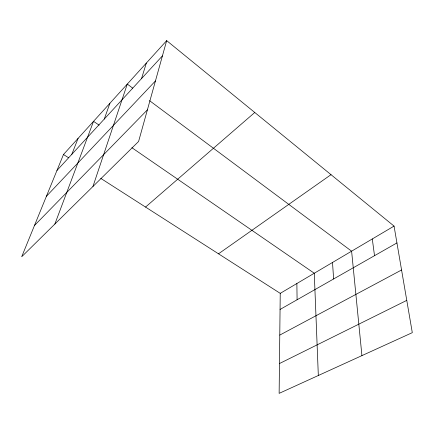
<?xml version="1.0" encoding="UTF-8"?>
<svg xmlns="http://www.w3.org/2000/svg" width="434" height="434" viewBox="0 0 434 434"><rect width="100%" height="100%" fill="white"/><g stroke="black" fill="none" stroke-linecap="round" stroke-linejoin="round"><path stroke-width="0.65" d="M100.764 178.374L280.234 293.357L279.133 393.372L412.3 332.656L394.056 226.098L166.672 40.628L63.483 154.493L21.7 256.749L138.598 141.462L166.672 40.628M141.544 78.576L146.339 63.066M92.941 186.49L127.287 84.082L132.706 88.124M104.263 119.079L109.916 103.254M54.858 224.052L93.543 121.319L99.12 125.155M71.811 154.33L78.093 138.37M56.952 170.475L162.419 55.894M46.4 196.304L155.448 80.941M34.465 225.506L147.403 109.84M145.542 207.061L254.758 112.477M218.503 253.809L331.012 174.674M280.234 293.357L394.056 226.098M280.055 309.453L396.936 242.926M279.773 335.097L401.569 269.986M279.458 363.551L406.772 300.377M63.483 154.493L68.556 157.743M131.882 147.706L314.276 273.241L318.328 375.502M149.508 100.634L351.611 251.177L361.929 355.62M372.291 238.96L374.52 255.686M332.504 262.472L333.627 278.964M296.872 283.527L297.089 299.758"/></g></svg>
